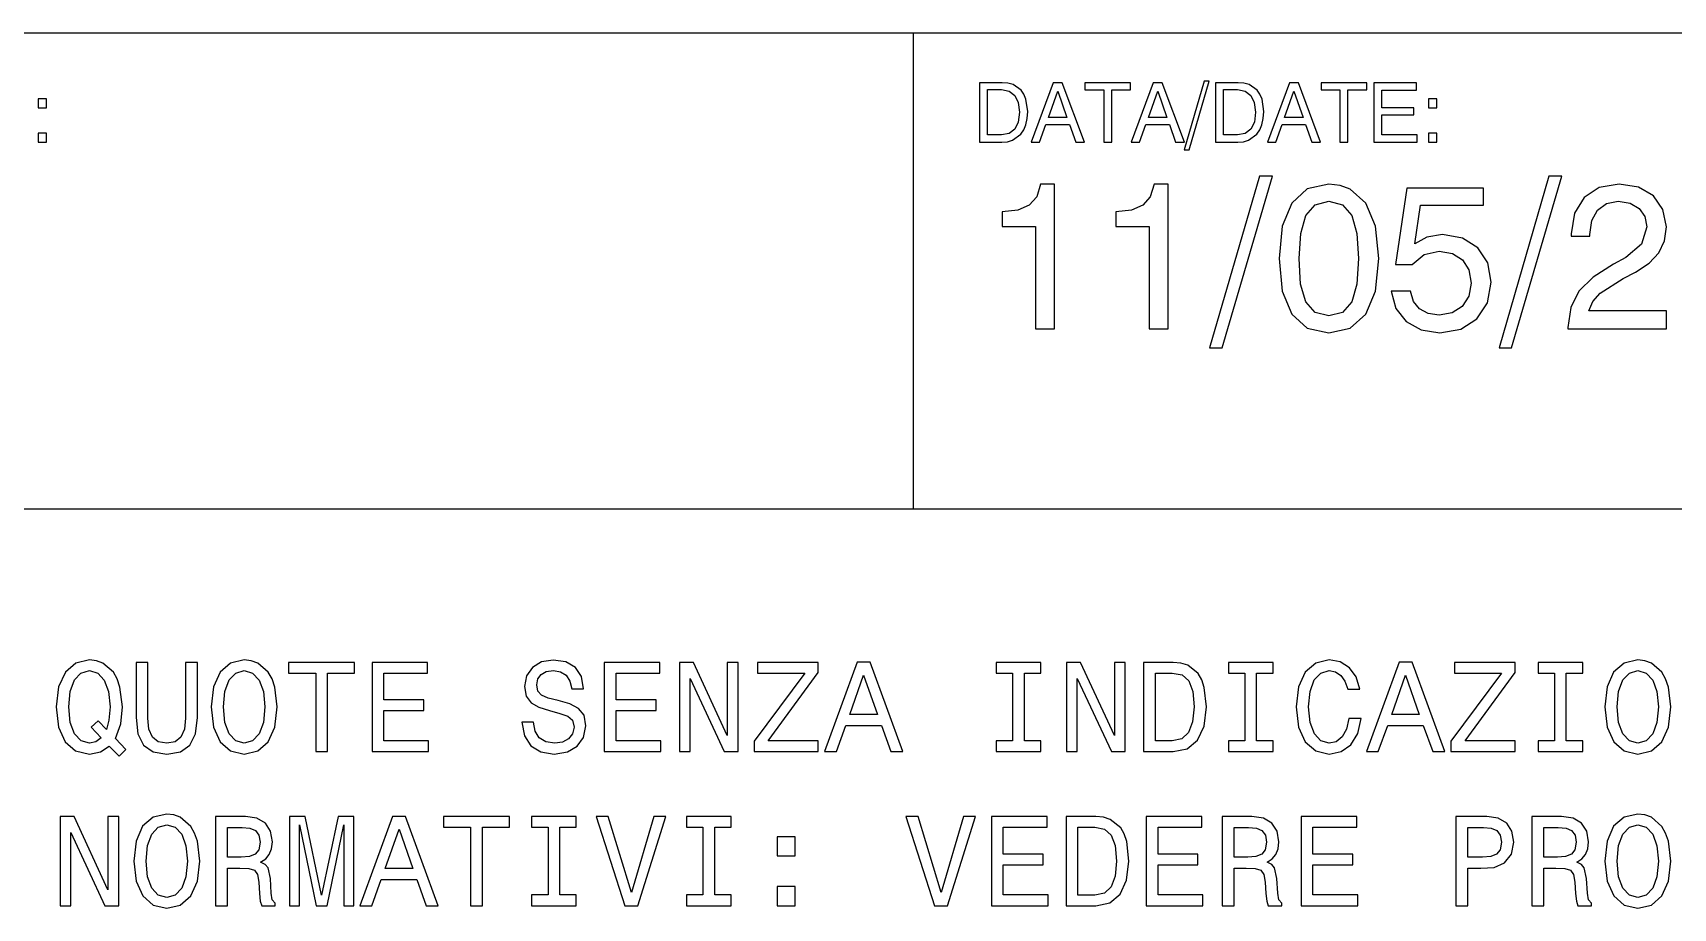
# Model space of a CAD drawing. Extents: x 0 to 420, y 0 to 297.
# Drawn here: x 271.7 to 299.27, y 19.29 to 34 of the extents above; entities that cross this region are included whole.
import ezdxf

# ---------------------------------------------------------------- set-up
doc = ezdxf.new("R2010")
doc.units = 0
doc.layers.get('0').update_dxf_attribs({"linetype": 'CONTINUOUS'})

msp = doc.modelspace()

# ---------------------------------------------------------------- linework, layer by layer
at = {"color": 7}
for p, q in [((215, 34), (415, 34)), ((286.5, 26), (286.5, 34)), ((215, 26), (359, 26))]:
    msp.add_line(p, q, dxfattribs=at)
for points in [[(287.607086, 32.160641), (287.982605, 32.160641), (288.078583, 32.168987), (288.164825, 32.194019), (288.30249, 32.294159), (288.35257, 32.367874), (288.388733, 32.455494), (288.41098, 32.558414), (288.419342, 32.675243), (288.390137, 32.882477), (288.355347, 32.965927), (288.308075, 33.035465), (288.173157, 33.128651), (288.086914, 33.152294), (287.98819, 33.160641), (287.607086, 33.160641)], [(288.479126, 32.160641), (288.619598, 32.160641), (288.726715, 32.459667), (289.1203, 32.459667), (289.226013, 32.160641), (289.373444, 32.160641), (289.000702, 33.160641), (288.850494, 33.160641)], [(289.69751, 32.160641), (289.833801, 32.160641), (289.833801, 33.039639), (290.149506, 33.039639), (290.149506, 33.160641), (289.381775, 33.160641), (289.381775, 33.039639), (289.69751, 33.039639)], [(290.159241, 32.160641), (290.299713, 32.160641), (290.40683, 32.459667), (290.800415, 32.459667), (290.906128, 32.160641), (291.053558, 32.160641), (290.680817, 33.160641), (290.530609, 33.160641)], [(291.047974, 32.031296), (291.131439, 32.031296), (291.469391, 33.187065), (291.383179, 33.187065)], [(291.575104, 32.160641), (291.950623, 32.160641), (292.0466, 32.168987), (292.132813, 32.194019), (292.270508, 32.294159), (292.320587, 32.367874), (292.35675, 32.455494), (292.378998, 32.558414), (292.387329, 32.675243), (292.358124, 32.882477), (292.323364, 32.965927), (292.276093, 33.035465), (292.141174, 33.128651), (292.054932, 33.152294), (291.956177, 33.160641), (291.575104, 33.160641)], [(292.447144, 32.160641), (292.587616, 32.160641), (292.694702, 32.459667), (293.088318, 32.459667), (293.194031, 32.160641), (293.341461, 32.160641), (292.968719, 33.160641), (292.818512, 33.160641)], [(293.665497, 32.160641), (293.801819, 32.160641), (293.801819, 33.039639), (294.117523, 33.039639), (294.117523, 33.160641), (293.349792, 33.160641), (293.349792, 33.039639), (293.665497, 33.039639)], [(294.238525, 32.160641), (294.963135, 32.160641), (294.963135, 32.285816), (294.373444, 32.285816), (294.373444, 32.621002), (294.907501, 32.621002), (294.907501, 32.737831), (294.373444, 32.737831), (294.373444, 33.036858), (294.952026, 33.036858), (294.952026, 33.160641), (294.238525, 33.160641)], [(271.791718, 32.737831), (271.93219, 32.737831), (271.93219, 32.888039), (271.791718, 32.888039)], [(287.977051, 33.045204), (288.106384, 33.020168), (288.200989, 32.947845), (288.259399, 32.829624), (288.280243, 32.668289), (288.260773, 32.5), (288.202362, 32.378998), (288.107788, 32.306679), (287.977051, 32.283031), (287.743408, 32.283031), (287.743408, 33.045204)], [(288.768433, 32.576496), (288.925598, 33.017387), (289.079987, 32.576496)], [(290.448547, 32.576496), (290.605713, 33.017387), (290.760071, 32.576496)], [(291.945068, 33.045204), (292.074402, 33.020168), (292.168976, 32.947845), (292.227386, 32.829624), (292.24826, 32.668289), (292.22879, 32.5), (292.17038, 32.378998), (292.075806, 32.306679), (291.945068, 32.283031), (291.711395, 32.283031), (291.711395, 33.045204)], [(292.73645, 32.576496), (292.893616, 33.017387), (293.047974, 32.576496)], [(295.156464, 32.737831), (295.296936, 32.737831), (295.296936, 32.888039), (295.156464, 32.888039)], [(271.791718, 32.160641), (271.93219, 32.160641), (271.93219, 32.312241), (271.791718, 32.312241)], [(295.156464, 32.160641), (295.296936, 32.160641), (295.296936, 32.312241), (295.156464, 32.312241)], [(288.553589, 29.026424), (288.869995, 29.026424), (288.869995, 31.456882), (288.633545, 31.456882), (288.570953, 31.244783), (288.445801, 31.102224), (288.254547, 31.018774), (287.990295, 30.990959), (287.990295, 30.744087), (288.553589, 30.744087)], [(290.462463, 29.026424), (290.7789, 29.026424), (290.7789, 31.456882), (290.54245, 31.456882), (290.479858, 31.244783), (290.354675, 31.102224), (290.163452, 31.018774), (289.8992, 30.990959), (289.8992, 30.744087), (290.462463, 30.744087)], [(291.477783, 28.703058), (291.686401, 28.703058), (292.531311, 31.592487), (292.315735, 31.592487)], [(292.646057, 30.205145), (292.698212, 29.659248), (292.858154, 29.269817), (293.118958, 29.033379), (293.48056, 28.956882), (293.838684, 29.033379), (294.102966, 29.269817), (294.262909, 29.659248), (294.318542, 30.205145), (294.262909, 30.747564), (294.102966, 31.136995), (293.838684, 31.373434), (293.671783, 31.436022), (293.48056, 31.456882), (293.118958, 31.376911), (292.858154, 31.136995), (292.698212, 30.747564)], [(296.342163, 28.703058), (296.550781, 28.703058), (297.395721, 31.592487), (297.180145, 31.592487)], [(297.500031, 29.026424), (299.155121, 29.026424), (299.155121, 29.325451), (297.847748, 29.325451), (297.917267, 29.481918), (298.038971, 29.621), (298.428406, 29.871347), (298.633545, 29.97566), (298.863037, 30.125172), (299.026459, 30.299025), (299.120331, 30.500694), (299.155121, 30.737133), (299.096008, 31.029205), (298.936066, 31.258692), (298.68222, 31.404728), (298.358856, 31.456882), (298.025055, 31.397774), (297.77124, 31.234352), (297.607819, 30.970097), (297.552185, 30.622391), (297.552185, 30.580666), (297.868591, 30.580666), (297.868591, 30.608482), (297.899902, 30.844923), (297.997253, 31.018774), (298.146759, 31.130041), (298.34494, 31.168287), (298.543152, 31.136995), (298.696136, 31.046591), (298.790009, 30.910986), (298.824799, 30.74061), (298.734375, 30.445061), (298.470123, 30.22253), (298.264984, 30.111265), (297.924225, 29.89221), (297.684326, 29.659248), (297.545227, 29.384562), (297.500031, 29.047287)], [(292.979858, 30.205145), (293.00769, 30.629345), (293.094604, 30.931849), (293.251068, 31.109179), (293.48056, 31.171764), (293.710052, 31.109179), (293.866516, 30.931849), (293.95343, 30.629345), (293.981262, 30.205145), (293.95343, 29.777468), (293.866516, 29.478441), (293.710052, 29.297634), (293.48056, 29.242002), (293.251068, 29.297634), (293.094604, 29.478441), (293.004211, 29.777468)], [(294.53064, 29.655771), (294.607117, 29.367176), (294.780975, 29.148121), (295.031311, 29.009039), (295.347748, 28.956882), (295.698914, 29.01947), (295.970123, 29.189846), (296.147461, 29.461056), (296.210052, 29.808762), (296.15094, 30.135603), (295.984039, 30.385952), (295.726746, 30.549374), (295.389465, 30.608482), (295.128693, 30.566757), (294.923523, 30.452015), (295.020905, 31.102224), (296.077911, 31.102224), (296.077911, 31.387342), (294.791412, 31.387342), (294.600159, 30.107788), (294.878326, 30.107788), (295.080017, 30.27121), (295.337311, 30.330318), (295.559845, 30.29207), (295.726746, 30.184282), (295.834534, 30.013906), (295.872772, 29.791376), (295.831055, 29.572321), (295.723267, 29.401945), (295.552887, 29.294157), (295.333832, 29.255909), (295.149536, 29.280249), (295.006989, 29.360222), (294.902679, 29.485395), (294.850525, 29.655771)], [(272.985596, 22.011526), (273.149841, 21.840776), (273.264404, 21.95533), (273.087189, 22.136887), (273.177948, 22.383284), (273.206055, 22.668587), (273.164978, 23.003601), (273.117432, 23.139769), (273.054749, 23.252161), (272.877533, 23.405619), (272.76944, 23.444523), (272.650574, 23.459654), (272.421478, 23.405619), (272.246399, 23.254322), (272.134003, 23.005762), (272.095093, 22.668587), (272.134003, 22.331411), (272.244232, 22.082851), (272.419312, 21.929394), (272.650574, 21.87752), (272.838623, 21.912102)], [(274.697418, 22.668587), (274.736298, 22.331411), (274.848694, 22.082851), (275.023773, 21.929394), (275.252869, 21.87752), (275.479828, 21.929394), (275.657074, 22.082851), (275.767303, 22.331411), (275.80835, 22.668587), (275.767303, 23.003601), (275.719727, 23.139769), (275.657074, 23.252161), (275.479828, 23.405619), (275.371765, 23.444523), (275.252869, 23.459654), (275.021606, 23.405619), (274.846527, 23.254322), (274.736298, 23.005762)], [(280.115997, 22.413544), (279.919312, 22.413544), (279.962524, 22.184437), (280.070618, 22.015848), (280.23703, 21.914265), (280.461823, 21.87752), (280.684448, 21.912102), (280.850861, 22.007204), (280.956787, 22.15634), (280.995667, 22.353025), (280.963257, 22.530258), (280.872467, 22.644812), (280.725494, 22.720461), (280.528809, 22.776655), (280.360229, 22.817722), (280.25, 22.865273), (280.187317, 22.934437), (280.167877, 23.042505), (280.187317, 23.139769), (280.24353, 23.213255), (280.329956, 23.262968), (280.448853, 23.280258), (280.569885, 23.258644), (280.664978, 23.200287), (280.727661, 23.103025), (280.757935, 22.97118), (280.95462, 22.97118), (280.95462, 22.975504), (280.920044, 23.178673), (280.818451, 23.329969), (280.658508, 23.425072), (280.442352, 23.457491), (280.247833, 23.425072), (280.096558, 23.334293), (279.999268, 23.193804), (279.964691, 23.012247), (279.992798, 22.850143), (280.074921, 22.739912), (280.20462, 22.666426), (280.381836, 22.610229), (280.556915, 22.560518), (280.688751, 22.512968), (280.768738, 22.443804), (280.796844, 22.331411), (280.770905, 22.216858), (280.703888, 22.130402), (280.602295, 22.076368), (280.470459, 22.059076), (280.323486, 22.082851), (280.21109, 22.152016), (280.139771, 22.264408)], [(293.819153, 22.476223), (293.77594, 22.294668), (293.70462, 22.164984), (293.605194, 22.085012), (293.488464, 22.059076), (293.347992, 22.097982), (293.237762, 22.214697), (293.164276, 22.404898), (293.140503, 22.668587), (293.164276, 22.930115), (293.235596, 23.122477), (293.345825, 23.239193), (293.488464, 23.280258), (293.592224, 23.258644), (293.680847, 23.198126), (293.75, 23.100864), (293.797546, 22.966858), (294.002899, 22.966858), (293.938049, 23.17219), (293.825653, 23.327808), (293.67218, 23.425072), (293.488464, 23.459654), (293.259369, 23.405619), (293.08429, 23.254322), (292.971893, 23.005762), (292.933014, 22.668587), (292.971893, 22.331411), (293.08429, 22.082851), (293.259369, 21.929394), (293.488464, 21.87752), (293.689484, 21.918587), (293.851593, 22.03314), (293.966125, 22.22118), (294.026672, 22.476223)], [(298.118164, 22.668587), (298.157074, 22.331411), (298.26947, 22.082851), (298.444519, 21.929394), (298.673645, 21.87752), (298.900574, 21.929394), (299.07782, 22.082851), (299.188049, 22.331411), (299.229126, 22.668587), (299.188049, 23.003601), (299.140503, 23.139769), (299.07782, 23.252161), (298.900574, 23.405619), (298.792511, 23.444523), (298.673645, 23.459654), (298.442383, 23.405619), (298.267303, 23.254322), (298.157074, 23.005762)], [(272.849426, 22.149855), (272.75647, 22.08069), (272.650574, 22.059076), (272.510101, 22.097982), (272.399841, 22.214697), (272.326355, 22.404898), (272.302582, 22.668587), (272.326355, 22.930115), (272.397705, 23.122477), (272.507935, 23.239193), (272.650574, 23.280258), (272.791077, 23.239193), (272.901306, 23.120316), (272.972626, 22.927952), (272.998566, 22.668587), (272.979095, 22.443804), (272.938049, 22.290344), (272.797546, 22.437319), (272.680847, 22.327087)], [(273.43515, 22.489191), (273.465424, 22.219019), (273.560516, 22.026655), (273.720459, 21.916426), (273.951721, 21.87752), (274.180847, 21.916426), (274.34079, 22.026655), (274.435883, 22.216858), (274.468292, 22.489191), (274.468292, 23.418587), (274.267303, 23.418587), (274.267303, 22.478386), (274.247833, 22.294668), (274.189484, 22.162823), (274.090057, 22.085012), (273.951721, 22.059076), (273.809082, 22.085012), (273.709656, 22.162823), (273.651306, 22.292505), (273.634003, 22.478386), (273.634003, 23.418587), (273.43515, 23.418587)], [(274.904907, 22.668587), (274.92868, 22.930115), (275, 23.122477), (275.110229, 23.239193), (275.252869, 23.280258), (275.393372, 23.239193), (275.503601, 23.120316), (275.574921, 22.927952), (275.600861, 22.668587), (275.574921, 22.407059), (275.503601, 22.214697), (275.393372, 22.097982), (275.252869, 22.059076), (275.110229, 22.097982), (275, 22.214697), (274.92868, 22.404898)], [(276.45462, 21.918587), (276.653473, 21.918587), (276.653473, 23.23703), (277.107361, 23.23703), (277.107361, 23.418587), (275.998566, 23.418587), (275.998566, 23.23703), (276.45462, 23.23703)], [(277.401306, 21.918587), (278.352295, 21.918587), (278.352295, 22.100143), (277.600159, 22.100143), (277.600159, 22.608068), (278.270172, 22.608068), (278.270172, 22.787462), (277.600159, 22.787462), (277.600159, 23.23703), (278.335022, 23.23703), (278.335022, 23.418587), (277.401306, 23.418587)], [(281.304749, 21.918587), (282.255768, 21.918587), (282.255768, 22.100143), (281.503601, 22.100143), (281.503601, 22.608068), (282.173645, 22.608068), (282.173645, 22.787462), (281.503601, 22.787462), (281.503601, 23.23703), (282.238464, 23.23703), (282.238464, 23.418587), (281.304749, 23.418587)], [(282.567017, 21.918587), (282.746399, 21.918587), (282.746399, 23.148415), (283.32132, 21.918587), (283.552582, 21.918587), (283.552582, 23.418587), (283.371033, 23.418587), (283.371033, 22.188759), (282.802582, 23.418587), (282.567017, 23.418587)], [(283.822754, 21.918587), (284.899139, 21.918587), (284.899139, 22.100143), (284.060516, 22.100143), (284.899139, 23.247837), (284.899139, 23.418587), (283.881134, 23.418587), (283.881134, 23.23703), (284.674347, 23.23703), (283.822754, 22.091497)], [(285.005035, 21.918587), (285.203888, 21.918587), (285.361664, 22.359509), (285.960388, 22.359509), (286.118164, 21.918587), (286.32132, 21.918587), (285.772339, 23.420748), (285.55188, 23.420748)], [(285.430847, 22.543226), (285.662109, 23.204609), (285.893372, 22.543226)], [(288.164978, 22.100143), (287.888336, 22.100143), (287.888336, 21.918587), (288.640503, 21.918587), (288.640503, 22.100143), (288.363831, 22.100143), (288.363831, 23.23703), (288.640503, 23.23703), (288.640503, 23.418587), (287.888336, 23.418587), (287.888336, 23.23703), (288.164978, 23.23703)], [(289.072754, 21.918587), (289.252167, 21.918587), (289.252167, 23.148415), (289.827087, 21.918587), (290.05835, 21.918587), (290.05835, 23.418587), (289.876801, 23.418587), (289.876801, 22.188759), (289.30835, 23.418587), (289.072754, 23.418587)], [(290.864563, 23.418587), (290.365265, 23.418587), (290.365265, 21.918587), (290.864563, 21.918587), (291.100159, 21.966137), (291.275208, 22.11095), (291.383301, 22.34654), (291.42218, 22.668587), (291.387604, 22.997116), (291.344391, 23.126801), (291.283875, 23.230547), (291.108795, 23.371037), (290.994232, 23.405619)], [(290.849426, 23.239193), (291.013702, 23.206772), (291.126099, 23.107347), (291.193085, 22.930115), (291.214691, 22.668587), (291.190918, 22.415705), (291.123932, 22.238472), (291.009369, 22.132565), (290.849426, 22.097982), (290.566284, 22.097982), (290.566284, 23.239193)], [(292.068451, 22.100143), (291.791779, 22.100143), (291.791779, 21.918587), (292.543945, 21.918587), (292.543945, 22.100143), (292.267303, 22.100143), (292.267303, 23.23703), (292.543945, 23.23703), (292.543945, 23.418587), (291.791779, 23.418587), (291.791779, 23.23703), (292.068451, 23.23703)], [(294.113129, 21.918587), (294.311951, 21.918587), (294.469757, 22.359509), (295.068451, 22.359509), (295.226227, 21.918587), (295.429413, 21.918587), (294.880402, 23.420748), (294.659943, 23.420748)], [(294.53891, 22.543226), (294.770172, 23.204609), (295.001434, 22.543226)], [(295.533142, 21.918587), (296.609528, 21.918587), (296.609528, 22.100143), (295.770905, 22.100143), (296.609528, 23.247837), (296.609528, 23.418587), (295.591492, 23.418587), (295.591492, 23.23703), (296.384735, 23.23703), (295.533142, 22.091497)], [(297.273071, 22.100143), (296.996399, 22.100143), (296.996399, 21.918587), (297.748566, 21.918587), (297.748566, 22.100143), (297.471893, 22.100143), (297.471893, 23.23703), (297.748566, 23.23703), (297.748566, 23.418587), (296.996399, 23.418587), (296.996399, 23.23703), (297.273071, 23.23703)], [(298.325653, 22.668587), (298.349426, 22.930115), (298.420746, 23.122477), (298.530975, 23.239193), (298.673645, 23.280258), (298.814117, 23.239193), (298.924347, 23.120316), (298.995667, 22.927952), (299.021606, 22.668587), (298.995667, 22.407059), (298.924347, 22.214697), (298.814117, 22.097982), (298.673645, 22.059076), (298.530975, 22.097982), (298.420746, 22.214697), (298.349426, 22.404898)], [(272.157776, 19.327087), (272.337189, 19.327087), (272.337189, 20.556915), (272.912109, 19.327087), (273.143372, 19.327087), (273.143372, 20.827087), (272.961823, 20.827087), (272.961823, 19.59726), (272.393372, 20.827087), (272.157776, 20.827087)], [(273.39624, 20.077087), (273.43515, 19.739912), (273.547546, 19.491352), (273.722626, 19.337894), (273.951721, 19.28602), (274.17868, 19.337894), (274.355896, 19.491352), (274.466125, 19.739912), (274.507202, 20.077087), (274.466125, 20.412102), (274.418579, 20.548269), (274.355896, 20.660662), (274.17868, 20.814119), (274.070618, 20.853024), (273.951721, 20.868155), (273.720459, 20.814119), (273.54538, 20.662823), (273.43515, 20.414263)], [(273.60376, 20.077087), (273.627533, 20.338615), (273.698853, 20.530977), (273.809082, 20.647694), (273.951721, 20.688759), (274.092224, 20.647694), (274.202454, 20.528816), (274.273773, 20.336452), (274.299713, 20.077087), (274.273773, 19.815559), (274.202454, 19.623198), (274.092224, 19.506483), (273.951721, 19.467577), (273.809082, 19.506483), (273.698853, 19.623198), (273.627533, 19.813398)], [(274.770905, 19.327087), (274.971893, 19.327087), (274.971893, 19.960373), (275.177246, 19.960373), (275.328522, 19.953888), (275.423645, 19.92363), (275.475494, 19.852304), (275.497131, 19.724781), (275.507935, 19.530258), (275.520905, 19.402737), (275.546844, 19.327087), (275.773773, 19.327087), (275.773773, 19.368155), (275.72406, 19.428673), (275.706787, 19.541065), (275.69165, 19.78314), (275.654907, 19.962534), (275.605194, 20.01873), (275.527374, 20.059797), (275.613831, 20.113831), (275.674347, 20.18948), (275.713257, 20.28458), (275.726227, 20.399134), (275.695953, 20.58069), (275.609497, 20.716858), (275.466858, 20.79899), (275.272339, 20.827087), (274.770905, 20.827087)], [(276.013702, 19.327087), (276.180115, 19.327087), (276.180115, 20.688759), (276.46109, 19.327087), (276.646973, 19.327087), (276.925781, 20.688759), (276.925781, 19.327087), (277.094391, 19.327087), (277.094391, 20.827087), (276.830688, 20.827087), (276.554047, 19.50432), (276.279541, 20.827087), (276.013702, 20.827087)], [(277.19812, 19.327087), (277.396973, 19.327087), (277.554749, 19.768009), (278.153473, 19.768009), (278.311249, 19.327087), (278.514404, 19.327087), (277.965424, 20.829248), (277.744965, 20.829248)], [(279.056915, 19.327087), (279.255768, 19.327087), (279.255768, 20.645531), (279.709656, 20.645531), (279.709656, 20.827087), (278.600861, 20.827087), (278.600861, 20.645531), (279.056915, 20.645531)], [(280.358063, 19.508644), (280.081421, 19.508644), (280.081421, 19.327087), (280.833588, 19.327087), (280.833588, 19.508644), (280.556915, 19.508644), (280.556915, 20.645531), (280.833588, 20.645531), (280.833588, 20.827087), (280.081421, 20.827087), (280.081421, 20.645531), (280.358063, 20.645531)], [(282.134735, 20.829248), (281.758636, 19.55187), (281.371765, 20.829248), (281.166412, 20.829248), (281.650574, 19.327087), (281.86673, 19.327087), (282.340057, 20.829248)], [(282.960388, 19.508644), (282.683716, 19.508644), (282.683716, 19.327087), (283.435883, 19.327087), (283.435883, 19.508644), (283.15921, 19.508644), (283.15921, 20.645531), (283.435883, 20.645531), (283.435883, 20.827087), (282.683716, 20.827087), (282.683716, 20.645531), (282.960388, 20.645531)], [(287.339325, 20.829248), (286.963257, 19.55187), (286.576385, 20.829248), (286.371033, 20.829248), (286.855194, 19.327087), (287.07132, 19.327087), (287.544678, 20.829248)], [(287.810516, 19.327087), (288.761536, 19.327087), (288.761536, 19.508644), (288.009369, 19.508644), (288.009369, 20.016569), (288.679382, 20.016569), (288.679382, 20.195963), (288.009369, 20.195963), (288.009369, 20.645531), (288.744232, 20.645531), (288.744232, 20.827087), (287.810516, 20.827087)], [(289.563416, 20.827087), (289.064117, 20.827087), (289.064117, 19.327087), (289.563416, 19.327087), (289.798981, 19.374638), (289.97406, 19.519451), (290.082123, 19.755041), (290.121033, 20.077087), (290.086456, 20.405617), (290.043243, 20.535301), (289.982727, 20.639048), (289.807648, 20.779537), (289.693085, 20.814119)], [(290.412842, 19.327087), (291.363831, 19.327087), (291.363831, 19.508644), (290.611664, 19.508644), (290.611664, 20.016569), (291.281708, 20.016569), (291.281708, 20.195963), (290.611664, 20.195963), (290.611664, 20.645531), (291.346558, 20.645531), (291.346558, 20.827087), (290.412842, 20.827087)], [(291.685883, 19.327087), (291.886902, 19.327087), (291.886902, 19.960373), (292.092224, 19.960373), (292.24353, 19.953888), (292.338623, 19.92363), (292.390503, 19.852304), (292.412109, 19.724781), (292.422913, 19.530258), (292.435883, 19.402737), (292.461823, 19.327087), (292.688751, 19.327087), (292.688751, 19.368155), (292.639038, 19.428673), (292.621765, 19.541065), (292.606628, 19.78314), (292.569885, 19.962534), (292.520172, 20.01873), (292.442352, 20.059797), (292.528809, 20.113831), (292.589355, 20.18948), (292.628235, 20.28458), (292.641205, 20.399134), (292.610962, 20.58069), (292.524506, 20.716858), (292.381836, 20.79899), (292.187317, 20.827087), (291.685883, 20.827087)], [(293.015137, 19.327087), (293.966125, 19.327087), (293.966125, 19.508644), (293.213989, 19.508644), (293.213989, 20.016569), (293.884003, 20.016569), (293.884003, 20.195963), (293.213989, 20.195963), (293.213989, 20.645531), (293.948853, 20.645531), (293.948853, 20.827087), (293.015137, 20.827087)], [(295.615265, 19.327087), (295.814117, 19.327087), (295.814117, 19.960373), (296.034576, 19.960373), (296.257202, 19.97118), (296.434448, 20.046827), (296.549011, 20.193802), (296.587891, 20.394812), (296.557648, 20.58069), (296.471191, 20.716858), (296.328522, 20.79899), (296.134003, 20.827087), (295.615265, 20.827087)], [(296.890503, 19.327087), (297.091492, 19.327087), (297.091492, 19.960373), (297.296844, 19.960373), (297.44812, 19.953888), (297.543243, 19.92363), (297.595093, 19.852304), (297.61673, 19.724781), (297.627533, 19.530258), (297.640503, 19.402737), (297.666443, 19.327087), (297.893372, 19.327087), (297.893372, 19.368155), (297.843658, 19.428673), (297.826385, 19.541065), (297.811249, 19.78314), (297.774506, 19.962534), (297.724792, 20.01873), (297.646973, 20.059797), (297.733429, 20.113831), (297.793945, 20.18948), (297.832855, 20.28458), (297.845825, 20.399134), (297.815552, 20.58069), (297.729126, 20.716858), (297.586456, 20.79899), (297.391937, 20.827087), (296.890503, 20.827087)], [(298.118164, 20.077087), (298.157074, 19.739912), (298.26947, 19.491352), (298.444519, 19.337894), (298.673645, 19.28602), (298.900574, 19.337894), (299.07782, 19.491352), (299.188049, 19.739912), (299.229126, 20.077087), (299.188049, 20.412102), (299.140503, 20.548269), (299.07782, 20.660662), (298.900574, 20.814119), (298.792511, 20.853024), (298.673645, 20.868155), (298.442383, 20.814119), (298.267303, 20.662823), (298.157074, 20.414263)], [(298.325653, 20.077087), (298.349426, 20.338615), (298.420746, 20.530977), (298.530975, 20.647694), (298.673645, 20.688759), (298.814117, 20.647694), (298.924347, 20.528816), (298.995667, 20.336452), (299.021606, 20.077087), (298.995667, 19.815559), (298.924347, 19.623198), (298.814117, 19.506483), (298.673645, 19.467577), (298.530975, 19.506483), (298.420746, 19.623198), (298.349426, 19.813398)], [(275.216125, 20.64337), (275.347992, 20.630402), (275.440918, 20.589334), (275.499268, 20.513687), (275.518738, 20.394812), (275.497131, 20.269451), (275.438751, 20.193802), (275.339325, 20.154898), (275.203156, 20.144091), (274.971893, 20.144091), (274.971893, 20.64337)], [(277.623932, 19.951727), (277.855194, 20.61311), (278.086456, 19.951727)], [(284.211823, 20.165705), (284.510101, 20.165705), (284.510101, 20.487751), (284.211823, 20.487751)], [(289.548279, 20.647694), (289.712524, 20.615273), (289.824921, 20.515848), (289.891937, 20.338615), (289.913544, 20.077087), (289.889771, 19.824205), (289.822754, 19.646973), (289.708221, 19.541065), (289.548279, 19.506483), (289.265137, 19.506483), (289.265137, 20.647694)], [(292.131134, 20.64337), (292.26297, 20.630402), (292.355896, 20.589334), (292.414276, 20.513687), (292.433716, 20.394812), (292.412109, 20.269451), (292.35376, 20.193802), (292.254333, 20.154898), (292.118164, 20.144091), (291.886902, 20.144091), (291.886902, 20.64337)], [(296.079987, 20.64337), (296.209656, 20.630402), (296.304749, 20.589334), (296.360962, 20.513687), (296.380402, 20.394812), (296.358795, 20.269451), (296.300446, 20.193802), (296.201019, 20.154898), (296.06485, 20.144091), (295.814117, 20.144091), (295.814117, 20.64337)], [(297.335754, 20.64337), (297.46759, 20.630402), (297.560516, 20.589334), (297.618896, 20.513687), (297.638336, 20.394812), (297.61673, 20.269451), (297.55835, 20.193802), (297.458923, 20.154898), (297.322784, 20.144091), (297.091492, 20.144091), (297.091492, 20.64337)], [(284.211823, 19.327087), (284.510101, 19.327087), (284.510101, 19.649134), (284.211823, 19.649134)]]:
    msp.add_lwpolyline(points, close=True, dxfattribs=at)

doc.saveas('drawing.dxf')
